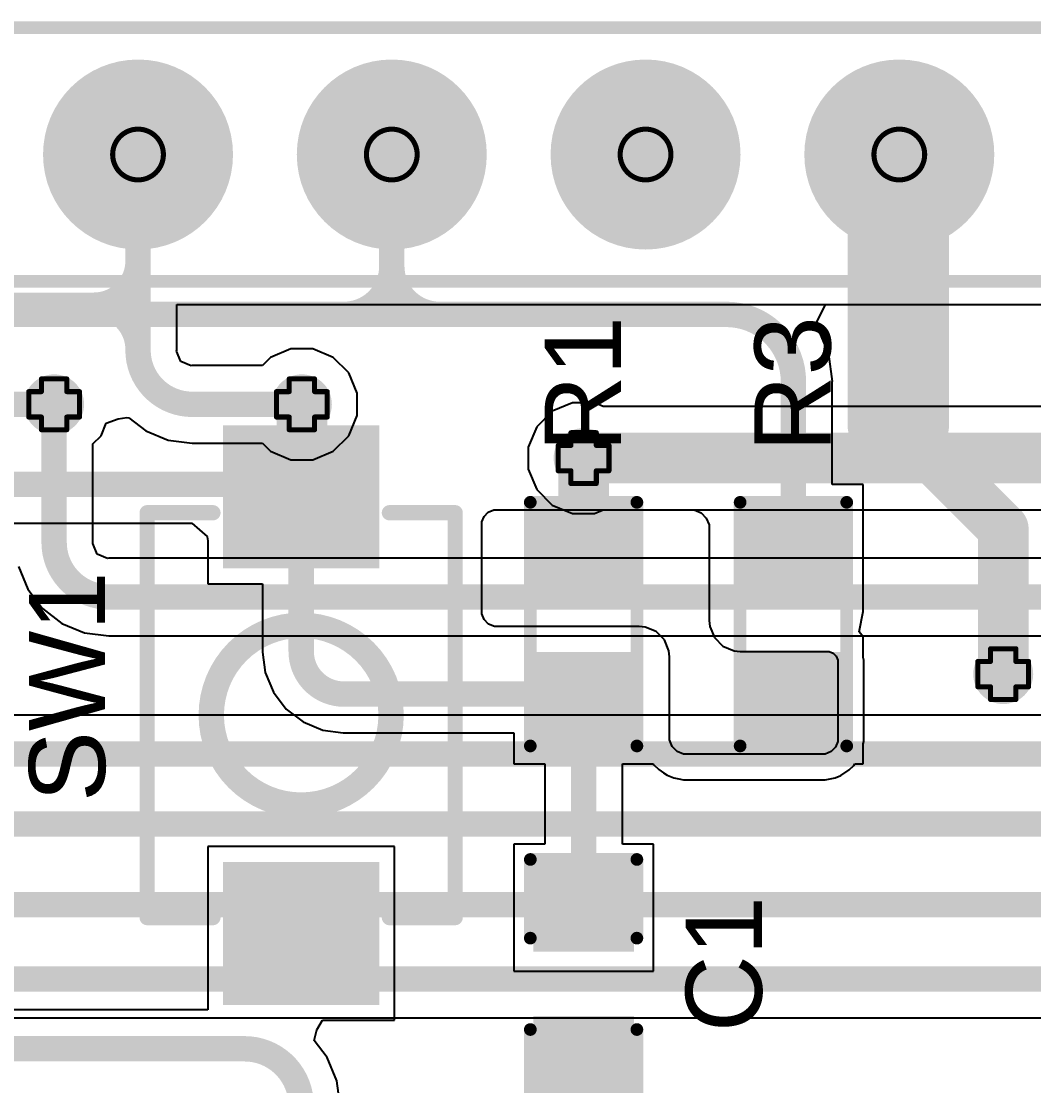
# Model space of a CAD drawing. Header units: inches. Extents: x -0.1 to 10.2, y 0 to 6.5.
# Drawn here: x 2.7075 to 3.1065, y 3.6882 to 4.1076 of the extents above; entities that cross this region are included whole.
import ezdxf

# ---------------------------------------------------------------- set-up
doc = ezdxf.new("R2010")
doc.units = ezdxf.units.IN
doc.header["$MEASUREMENT"] = 0
for name, color, linetype in [('Bottom Layer', 5, 'Continuous'), ('Bottom Solder', 6, 'Continuous'), ('Drill Drawing', 1, 'Continuous'), ('Multi-Layer', 9, 'Continuous'), ('Pad Holes', 156, 'Continuous'), ('Top Layer', 1, 'Continuous'), ('Top Overlay', 2, 'Continuous'), ('Top Paste', 8, 'Continuous'), ('Top Solder', 216, 'Continuous'), ('Via Holes', 16, 'Continuous')]:
    doc.layers.add(name, color=color, linetype=linetype)
doc.styles.add('Arial', font='', dxfattribs={"height": 0.2})
doc.styles.get('Arial').set_extended_font_data('Arial')

# ---------------------------------------------------------------- blocks, each defined once
blk = doc.blocks.new('TS_1088_AR02016_21')
at = {"layer": 'Top Layer'}
for points in [[(-0.11023, 0.02677), (-0.06181, 0.02677), (-0.06181, -0.02677), (-0.11023, -0.02677)], [(0.06181, 0.02677), (0.11023, 0.02677), (0.11023, -0.02677), (0.06181, -0.02677)]]:
    blk.add_hatch(color=1, dxfattribs=at).paths.add_polyline_path(points)
at = {"layer": 'Top Paste'}
for points in [[(-0.11023, 0.02677), (-0.06181, 0.02677), (-0.06181, -0.02677), (-0.11023, -0.02677)], [(0.06181, 0.02677), (0.11023, 0.02677), (0.11023, -0.02677), (0.06181, -0.02677)]]:
    blk.add_hatch(color=8, dxfattribs=at).paths.add_polyline_path(points)
at = {"layer": 'Top Solder'}
for points in [[(-0.11423, 0.03077), (-0.05781, 0.03077), (-0.05781, -0.03077), (-0.11423, -0.03077)], [(0.05781, 0.03077), (0.11423, 0.03077), (0.11423, -0.03077), (0.05781, -0.03077)]]:
    blk.add_hatch(color=216, dxfattribs=at).paths.add_polyline_path(points)
at = {"layer": 'Top Overlay'}
for points in [[(0.07977, 0.06068, 0.006, 0.006, 0), (-0.07977, 0.06068, 0.006, 0.006, 0)], [(-0.07977, 0.03477, 0.006, 0.006, 0), (-0.07977, 0.06068, 0.006, 0.006, 0)], [(0.07977, 0.03477, 0.006, 0.006, 0), (0.07977, 0.06068, 0.006, 0.006, 0)], [(-0.07977, -0.06068, 0.006, 0.006, 0), (-0.07977, -0.03477, 0.006, 0.006, 0)], [(0.07977, -0.06068, 0.006, 0.006, 0), (0.07977, -0.03477, 0.006, 0.006, 0)], [(0.07977, -0.06068, 0.006, 0.006, 0), (-0.07977, -0.06068, 0.006, 0.006, 0)]]:
    blk.add_lwpolyline(points, format="xyseb", dxfattribs=at)
for points in [[(-0.08127, 0.06068, 0.003, 0.003, 1), (-0.07827, 0.06068, 0.003, 0.003, 1)], [(-0.08127, 0.06068, 0.003, 0.003, 1), (-0.07827, 0.06068, 0.003, 0.003, 1)], [(0.07827, 0.06068, 0.003, 0.003, 1), (0.08127, 0.06068, 0.003, 0.003, 1)], [(0.07827, 0.06068, 0.003, 0.003, 1), (0.08127, 0.06068, 0.003, 0.003, 1)], [(-0.08127, 0.03477, 0.003, 0.003, 1), (-0.07827, 0.03477, 0.003, 0.003, 1)], [(0.03543, 0, 0.01, 0.01, 1), (-0.03543, 0, 0.01, 0.01, 1)], [(0.07827, 0.03477, 0.003, 0.003, 1), (0.08127, 0.03477, 0.003, 0.003, 1)], [(-0.03793, 0, 0.005, 0.005, 1), (-0.03293, 0, 0.005, 0.005, 1)], [(0.03293, 0, 0.005, 0.005, 1), (0.03793, 0, 0.005, 0.005, 1)], [(-0.08127, -0.03477, 0.003, 0.003, 1), (-0.07827, -0.03477, 0.003, 0.003, 1)], [(0.07827, -0.03477, 0.003, 0.003, 1), (0.08127, -0.03477, 0.003, 0.003, 1)], [(-0.08127, -0.06068, 0.003, 0.003, 1), (-0.07827, -0.06068, 0.003, 0.003, 1)], [(-0.08127, -0.06068, 0.003, 0.003, 1), (-0.07827, -0.06068, 0.003, 0.003, 1)], [(0.07827, -0.06068, 0.003, 0.003, 1), (0.08127, -0.06068, 0.003, 0.003, 1)], [(0.07827, -0.06068, 0.003, 0.003, 1), (0.08127, -0.06068, 0.003, 0.003, 1)]]:
    blk.add_lwpolyline(points, format="xyseb", close=True, dxfattribs=at)
blk = doc.blocks.new('R___0603_44')
at = {"layer": 'Top Layer'}
for points in [[(-0.015, 0.0175), (-0.015, -0.0175), (-0.045, -0.0175), (-0.045, 0.0175)], [(0.045, 0.0175), (0.045, -0.0175), (0.015, -0.0175), (0.015, 0.0175)]]:
    blk.add_hatch(color=1, dxfattribs=at).paths.add_polyline_path(points)
at = {"layer": 'Top Paste'}
for points in [[(-0.015, 0.0175), (-0.015, -0.0175), (-0.045, -0.0175), (-0.045, 0.0175)], [(0.045, 0.0175), (0.045, -0.0175), (0.015, -0.0175), (0.015, 0.0175)]]:
    blk.add_hatch(color=8, dxfattribs=at).paths.add_polyline_path(points)
at = {"layer": 'Top Solder'}
for points in [[(-0.011, 0.0215), (-0.011, -0.0215), (-0.049, -0.0215), (-0.049, 0.0215)], [(0.049, 0.0215), (0.049, -0.0215), (0.011, -0.0215), (0.011, 0.0215)]]:
    blk.add_hatch(color=216, dxfattribs=at).paths.add_polyline_path(points)
at = {"layer": 'Top Overlay'}
for points in [[(-0.048, -0.021, 0.005, 0.005, 0), (-0.048, 0.021, 0.005, 0.005, 0)], [(0.048, 0.021, 0.005, 0.005, 0), (-0.048, 0.021, 0.005, 0.005, 0)], [(0.048, -0.021, 0.005, 0.005, 0), (0.048, 0.021, 0.005, 0.005, 0)], [(0.048, -0.021, 0.005, 0.005, 0), (-0.048, -0.021, 0.005, 0.005, 0)]]:
    blk.add_lwpolyline(points, format="xyseb", dxfattribs=at)
for points in [[(-0.04925, 0.021, 0.0025, 0.0025, 1), (-0.04675, 0.021, 0.0025, 0.0025, 1)], [(-0.04925, 0.021, 0.0025, 0.0025, 1), (-0.04675, 0.021, 0.0025, 0.0025, 1)], [(0.04675, 0.021, 0.0025, 0.0025, 1), (0.04925, 0.021, 0.0025, 0.0025, 1)], [(0.04675, 0.021, 0.0025, 0.0025, 1), (0.04925, 0.021, 0.0025, 0.0025, 1)], [(-0.04925, -0.021, 0.0025, 0.0025, 1), (-0.04675, -0.021, 0.0025, 0.0025, 1)], [(-0.04925, -0.021, 0.0025, 0.0025, 1), (-0.04675, -0.021, 0.0025, 0.0025, 1)], [(0.04675, -0.021, 0.0025, 0.0025, 1), (0.04925, -0.021, 0.0025, 0.0025, 1)], [(0.04675, -0.021, 0.0025, 0.0025, 1), (0.04925, -0.021, 0.0025, 0.0025, 1)]]:
    blk.add_lwpolyline(points, format="xyseb", close=True, dxfattribs=at)
blk = doc.blocks.new('R___0603_46')
at = {"layer": 'Top Layer'}
for points in [[(-0.015, 0.0175), (-0.015, -0.0175), (-0.045, -0.0175), (-0.045, 0.0175)], [(0.045, 0.0175), (0.045, -0.0175), (0.015, -0.0175), (0.015, 0.0175)]]:
    blk.add_hatch(color=1, dxfattribs=at).paths.add_polyline_path(points)
at = {"layer": 'Top Paste'}
for points in [[(-0.015, 0.0175), (-0.015, -0.0175), (-0.045, -0.0175), (-0.045, 0.0175)], [(0.045, 0.0175), (0.045, -0.0175), (0.015, -0.0175), (0.015, 0.0175)]]:
    blk.add_hatch(color=8, dxfattribs=at).paths.add_polyline_path(points)
at = {"layer": 'Top Solder'}
for points in [[(-0.011, 0.0215), (-0.011, -0.0215), (-0.049, -0.0215), (-0.049, 0.0215)], [(0.049, 0.0215), (0.049, -0.0215), (0.011, -0.0215), (0.011, 0.0215)]]:
    blk.add_hatch(color=216, dxfattribs=at).paths.add_polyline_path(points)
at = {"layer": 'Top Overlay'}
for points in [[(-0.048, -0.021, 0.005, 0.005, 0), (-0.048, 0.021, 0.005, 0.005, 0)], [(0.048, 0.021, 0.005, 0.005, 0), (-0.048, 0.021, 0.005, 0.005, 0)], [(0.048, -0.021, 0.005, 0.005, 0), (0.048, 0.021, 0.005, 0.005, 0)], [(0.048, -0.021, 0.005, 0.005, 0), (-0.048, -0.021, 0.005, 0.005, 0)]]:
    blk.add_lwpolyline(points, format="xyseb", dxfattribs=at)
for points in [[(-0.04925, 0.021, 0.0025, 0.0025, 1), (-0.04675, 0.021, 0.0025, 0.0025, 1)], [(-0.04925, 0.021, 0.0025, 0.0025, 1), (-0.04675, 0.021, 0.0025, 0.0025, 1)], [(0.04675, 0.021, 0.0025, 0.0025, 1), (0.04925, 0.021, 0.0025, 0.0025, 1)], [(0.04675, 0.021, 0.0025, 0.0025, 1), (0.04925, 0.021, 0.0025, 0.0025, 1)], [(-0.04925, -0.021, 0.0025, 0.0025, 1), (-0.04675, -0.021, 0.0025, 0.0025, 1)], [(-0.04925, -0.021, 0.0025, 0.0025, 1), (-0.04675, -0.021, 0.0025, 0.0025, 1)], [(0.04675, -0.021, 0.0025, 0.0025, 1), (0.04925, -0.021, 0.0025, 0.0025, 1)], [(0.04675, -0.021, 0.0025, 0.0025, 1), (0.04925, -0.021, 0.0025, 0.0025, 1)]]:
    blk.add_lwpolyline(points, format="xyseb", close=True, dxfattribs=at)
blk = doc.blocks.new('HDR_1_8_TH______59')
at = {"layer": 'Bottom Layer'}
h = blk.add_hatch(color=5, dxfattribs=at)
edge = h.paths.add_edge_path()
edge.add_arc((-0.15, 0), 0.03543, 0, 360)
h = blk.add_hatch(color=5, dxfattribs=at)
edge = h.paths.add_edge_path()
edge.add_arc((-0.05, 0), 0.03543, 0, 360)
h = blk.add_hatch(color=5, dxfattribs=at)
edge = h.paths.add_edge_path()
edge.add_arc((0.05, 0), 0.03543, 0, 360)
h = blk.add_hatch(color=5, dxfattribs=at)
edge = h.paths.add_edge_path()
edge.add_arc((0.15, 0), 0.03543, 0, 360)
at = {"layer": 'Bottom Solder'}
h = blk.add_hatch(color=6, dxfattribs=at)
edge = h.paths.add_edge_path()
edge.add_arc((-0.15, 0), 0.03743, 0, 360)
h = blk.add_hatch(color=6, dxfattribs=at)
edge = h.paths.add_edge_path()
edge.add_arc((-0.05, 0), 0.03743, 0, 360)
h = blk.add_hatch(color=6, dxfattribs=at)
edge = h.paths.add_edge_path()
edge.add_arc((0.05, 0), 0.03743, 0, 360)
h = blk.add_hatch(color=6, dxfattribs=at)
edge = h.paths.add_edge_path()
edge.add_arc((0.15, 0), 0.03743, 0, 360)
at = {"layer": 'Multi-Layer'}
h = blk.add_hatch(color=9, dxfattribs=at)
edge = h.paths.add_edge_path()
edge.add_arc((-0.15, 0), 0.03543, 0, 360)
h = blk.add_hatch(color=9, dxfattribs=at)
edge = h.paths.add_edge_path()
edge.add_arc((-0.05, 0), 0.03543, 0, 360)
h = blk.add_hatch(color=9, dxfattribs=at)
edge = h.paths.add_edge_path()
edge.add_arc((0.05, 0), 0.03543, 0, 360)
h = blk.add_hatch(color=9, dxfattribs=at)
edge = h.paths.add_edge_path()
edge.add_arc((0.15, 0), 0.03543, 0, 360)
at = {"layer": 'Pad Holes'}
h = blk.add_hatch(color=7, dxfattribs=at)
edge = h.paths.add_edge_path()
edge.add_arc((-0.15, 0), 0.01969, 0, 360)
h = blk.add_hatch(color=7, dxfattribs=at)
edge = h.paths.add_edge_path()
edge.add_arc((-0.05, 0), 0.01969, 0, 360)
h = blk.add_hatch(color=7, dxfattribs=at)
edge = h.paths.add_edge_path()
edge.add_arc((0.05, 0), 0.01969, 0, 360)
h = blk.add_hatch(color=7, dxfattribs=at)
edge = h.paths.add_edge_path()
edge.add_arc((0.15, 0), 0.01969, 0, 360)
at = {"layer": 'Top Layer'}
h = blk.add_hatch(color=1, dxfattribs=at)
edge = h.paths.add_edge_path()
edge.add_arc((-0.15, 0), 0.03543, 0, 360)
h = blk.add_hatch(color=1, dxfattribs=at)
edge = h.paths.add_edge_path()
edge.add_arc((-0.05, 0), 0.03543, 0, 360)
h = blk.add_hatch(color=1, dxfattribs=at)
edge = h.paths.add_edge_path()
edge.add_arc((0.05, 0), 0.03543, 0, 360)
h = blk.add_hatch(color=1, dxfattribs=at)
edge = h.paths.add_edge_path()
edge.add_arc((0.15, 0), 0.03543, 0, 360)
at = {"layer": 'Top Solder'}
h = blk.add_hatch(color=216, dxfattribs=at)
edge = h.paths.add_edge_path()
edge.add_arc((-0.15, 0), 0.03743, 0, 360)
h = blk.add_hatch(color=216, dxfattribs=at)
edge = h.paths.add_edge_path()
edge.add_arc((-0.05, 0), 0.03743, 0, 360)
h = blk.add_hatch(color=216, dxfattribs=at)
edge = h.paths.add_edge_path()
edge.add_arc((0.05, 0), 0.03743, 0, 360)
h = blk.add_hatch(color=216, dxfattribs=at)
edge = h.paths.add_edge_path()
edge.add_arc((0.15, 0), 0.03743, 0, 360)
at = {"layer": 'Top Overlay'}
for points in [[(0.4, 0.05, 0.005, 0.005, 0), (-0.4, 0.05, 0.005, 0.005, 0)], [(0.4, -0.05, 0.005, 0.005, 0), (-0.4, -0.05, 0.005, 0.005, 0)]]:
    blk.add_lwpolyline(points, format="xyseb", dxfattribs=at)
blk = doc.blocks.new('C___0603_99')
at = {"layer": 'Top Layer'}
for points in [[(-0.015, 0.0175), (-0.015, -0.0175), (-0.045, -0.0175), (-0.045, 0.0175)], [(0.045, 0.0175), (0.045, -0.0175), (0.015, -0.0175), (0.015, 0.0175)]]:
    blk.add_hatch(color=1, dxfattribs=at).paths.add_polyline_path(points)
at = {"layer": 'Top Paste'}
for points in [[(-0.015, 0.0175), (-0.015, -0.0175), (-0.045, -0.0175), (-0.045, 0.0175)], [(0.045, 0.0175), (0.045, -0.0175), (0.015, -0.0175), (0.015, 0.0175)]]:
    blk.add_hatch(color=8, dxfattribs=at).paths.add_polyline_path(points)
at = {"layer": 'Top Solder'}
for points in [[(-0.01264, 0.01986), (-0.01264, -0.01986), (-0.04736, -0.01986), (-0.04736, 0.01986)], [(0.04736, 0.01986), (0.04736, -0.01986), (0.01264, -0.01986), (0.01264, 0.01986)]]:
    blk.add_hatch(color=216, dxfattribs=at).paths.add_polyline_path(points)
at = {"layer": 'Top Overlay'}
for points in [[(-0.049, 0.021, 0.005, 0.005, 0), (-0.049, -0.021, 0.005, 0.005, 0)], [(-0.049, 0.021, 0.005, 0.005, 0), (-0.018, 0.021, 0.005, 0.005, 0)], [(0.018, 0.021, 0.005, 0.005, 0), (0.049, 0.021, 0.005, 0.005, 0)], [(0.049, 0.021, 0.005, 0.005, 0), (0.049, -0.021, 0.005, 0.005, 0)], [(-0.049, -0.021, 0.005, 0.005, 0), (-0.018, -0.021, 0.005, 0.005, 0)], [(0.018, -0.021, 0.005, 0.005, 0), (0.049, -0.021, 0.005, 0.005, 0)]]:
    blk.add_lwpolyline(points, format="xyseb", dxfattribs=at)
for points in [[(-0.05025, 0.021, 0.0025, 0.0025, 1), (-0.04775, 0.021, 0.0025, 0.0025, 1)], [(-0.05025, 0.021, 0.0025, 0.0025, 1), (-0.04775, 0.021, 0.0025, 0.0025, 1)], [(-0.01925, 0.021, 0.0025, 0.0025, 1), (-0.01675, 0.021, 0.0025, 0.0025, 1)], [(0.01675, 0.021, 0.0025, 0.0025, 1), (0.01925, 0.021, 0.0025, 0.0025, 1)], [(0.04775, 0.021, 0.0025, 0.0025, 1), (0.05025, 0.021, 0.0025, 0.0025, 1)], [(0.04775, 0.021, 0.0025, 0.0025, 1), (0.05025, 0.021, 0.0025, 0.0025, 1)], [(-0.05025, -0.021, 0.0025, 0.0025, 1), (-0.04775, -0.021, 0.0025, 0.0025, 1)], [(-0.05025, -0.021, 0.0025, 0.0025, 1), (-0.04775, -0.021, 0.0025, 0.0025, 1)], [(-0.01925, -0.021, 0.0025, 0.0025, 1), (-0.01675, -0.021, 0.0025, 0.0025, 1)], [(0.01675, -0.021, 0.0025, 0.0025, 1), (0.01925, -0.021, 0.0025, 0.0025, 1)], [(0.04775, -0.021, 0.0025, 0.0025, 1), (0.05025, -0.021, 0.0025, 0.0025, 1)], [(0.04775, -0.021, 0.0025, 0.0025, 1), (0.05025, -0.021, 0.0025, 0.0025, 1)]]:
    blk.add_lwpolyline(points, format="xyseb", close=True, dxfattribs=at)

msp = doc.modelspace()

# ---------------------------------------------------------------- hatches: boundary and pattern name
at = {"layer": 'Bottom Layer'}
h = msp.add_hatch(color=5, dxfattribs=at)
edge = h.paths.add_edge_path()
edge.add_arc((2.72047, 3.95669), 0.01181, 0, 360)
h = msp.add_hatch(color=5, dxfattribs=at)
edge = h.paths.add_edge_path()
edge.add_arc((2.81811, 3.95669), 0.01181, 0, 360)
h = msp.add_hatch(color=5, dxfattribs=at)
edge = h.paths.add_edge_path()
edge.add_arc((2.92913, 3.93551), 0.01181, 0, 360)
h = msp.add_hatch(color=5, dxfattribs=at)
edge = h.paths.add_edge_path()
edge.add_arc((3.09449, 3.85039), 0.01181, 0, 360)
at = {"layer": 'Top Layer'}
h = msp.add_hatch(color=1, dxfattribs=at)
edge = h.paths.add_edge_path()
edge.add_arc((2.72047, 3.95669), 0.01181, 0, 360)
h = msp.add_hatch(color=1, dxfattribs=at)
edge = h.paths.add_edge_path()
edge.add_arc((2.81811, 3.95669), 0.01181, 0, 360)
h = msp.add_hatch(color=1, dxfattribs=at)
edge = h.paths.add_edge_path()
edge.add_arc((2.92913, 3.93551), 0.01181, 0, 360)
h = msp.add_hatch(color=1, dxfattribs=at)
edge = h.paths.add_edge_path()
edge.add_arc((3.09449, 3.85039), 0.01181, 0, 360)
at = {"layer": 'Via Holes'}
h = msp.add_hatch(color=7, dxfattribs=at)
edge = h.paths.add_edge_path()
edge.add_arc((2.72047, 3.95669), 0.00591, 0, 360)
h = msp.add_hatch(color=7, dxfattribs=at)
edge = h.paths.add_edge_path()
edge.add_arc((2.81811, 3.95669), 0.00591, 0, 360)
h = msp.add_hatch(color=7, dxfattribs=at)
edge = h.paths.add_edge_path()
edge.add_arc((2.92913, 3.93551), 0.00591, 0, 360)
h = msp.add_hatch(color=7, dxfattribs=at)
edge = h.paths.add_edge_path()
edge.add_arc((3.09449, 3.85039), 0.00591, 0, 360)

# ---------------------------------------------------------------- linework, layer by layer
at = {"layer": 'Bottom Layer'}
for p, q in [((2.76884, 3.97803), (2.76884, 3.99606)), ((2.76884, 3.99606), (3.13315, 3.99606)), ((2.76875, 3.97758), (2.76884, 3.97803)), ((2.77041, 3.97356), (2.76875, 3.97758)), ((2.81377, 3.9785), (2.80575, 3.97518)), ((2.82245, 3.9785), (2.81377, 3.9785)), ((2.83046, 3.97518), (2.82245, 3.9785)), ((2.77443, 3.9719), (2.77041, 3.97356)), ((2.77488, 3.97199), (2.77443, 3.9719)), ((2.80256, 3.97199), (2.77488, 3.97199)), ((2.80575, 3.97518), (2.80256, 3.97199)), ((2.8366, 3.96905), (2.83046, 3.97518)), ((2.83992, 3.96103), (2.8366, 3.96905)), ((2.83992, 3.95235), (2.83992, 3.96103)), ((2.9248, 3.95732), (2.91678, 3.954)), ((2.93347, 3.95732), (2.9248, 3.95732)), ((2.9369, 3.9559), (2.93347, 3.95732)), ((3.11671, 3.9559), (2.9369, 3.9559)), ((2.74103, 3.94932), (2.74576, 3.95099)), ((2.74576, 3.95099), (2.74917, 3.95149)), ((2.74917, 3.95149), (2.74989, 3.9514)), ((2.74989, 3.9514), (2.75655, 3.94629)), ((2.8366, 3.94434), (2.83992, 3.95235)), ((2.91678, 3.954), (2.91064, 3.94787)), ((2.73896, 3.94434), (2.74103, 3.94932)), ((2.91064, 3.94787), (2.90732, 3.93985)), ((2.73577, 3.94114), (2.73896, 3.94434)), ((2.75655, 3.94629), (2.76539, 3.94263)), ((2.76539, 3.94263), (2.77488, 3.94138)), ((2.83046, 3.9382), (2.8366, 3.94434)), ((2.73577, 3.90229), (2.73577, 3.94114)), ((2.77488, 3.94138), (2.77488, 3.9414)), ((2.77488, 3.9414), (2.80256, 3.9414)), ((2.80256, 3.9414), (2.80575, 3.9382)), ((2.90732, 3.93985), (2.90732, 3.93117)), ((2.80575, 3.9382), (2.81377, 3.93488)), ((2.81377, 3.93488), (2.82245, 3.93488)), ((2.82245, 3.93488), (2.83046, 3.9382)), ((2.90732, 3.93117), (2.91064, 3.92316)), ((2.91064, 3.92316), (2.91678, 3.91702)), ((2.91678, 3.91702), (2.9248, 3.9137)), ((2.9248, 3.9137), (2.93347, 3.9137)), ((2.93347, 3.9137), (2.9369, 3.91512)), ((2.9369, 3.91512), (3.11671, 3.91512)), ((2.73567, 3.90182), (2.73577, 3.90229)), ((2.73738, 3.89769), (2.73567, 3.90182)), ((2.74151, 3.89597), (2.73738, 3.89769)), ((2.70641, 3.89276), (2.71009, 3.88387)), ((2.74198, 3.89607), (2.74151, 3.89597)), ((3.14193, 3.89607), (2.74198, 3.89607)), ((2.71009, 3.88387), (2.71594, 3.87625)), ((2.71594, 3.87625), (2.72357, 3.87039)), ((2.72357, 3.87039), (2.73245, 3.86671)), ((2.73245, 3.86671), (2.74198, 3.86546)), ((2.74198, 3.86546), (2.74198, 3.86548)), ((2.74198, 3.86548), (3.14193, 3.86548)), ((4.03458, 3.83419), (2.59922, 3.83419)), ((2.69272, 3.71499), (3.28613, 3.71499))]:
    msp.add_line(p, q, dxfattribs=at)
for points in [[(2.75354, 4.01313, 0.01, 0.01, 0), (2.75354, 4.05512, 0.01, 0.01, 0)], [(2.75354, 4.01313, 0.01, 0.01, -0.414214), (2.73616, 3.99575, 0.01, 0.01, 0)], [(2.75354, 3.97803, 0.01, 0.01, 0), (2.75354, 4.01313, 0.01, 0.01, 0)], [(1.43701, 3.99575, 0.01, 0.01, 0), (2.73616, 3.99575, 0.01, 0.01, 0)], [(2.72761, 3.99558, 0.01, 0.01, 0), (2.75354, 3.99558, 0.01, 0.01, 0)], [(2.73616, 3.99575, 0.01, 0.01, -0.414214), (2.75354, 3.97837, 0.01, 0.01, 0)], [(2.77488, 3.95669, 0.01, 0.01, -0.414214), (2.75354, 3.97803, 0.01, 0.01, 0)], [(2.72047, 3.90229, 0.01, 0.01, 0), (2.72047, 3.95669, 0.01, 0.01, 0)], [(2.77488, 3.95669, 0.01, 0.01, 0), (2.81811, 3.95669, 0.01, 0.01, 0)], [(2.92913, 3.93551, 0.02, 0.02, 0), (3.11671, 3.93551, 0.02, 0.02, 0)], [(2.74198, 3.88077, 0.01, 0.01, -0.414214), (2.72047, 3.90229, 0.01, 0.01, 0)], [(2.74198, 3.88077, 0.01, 0.01, 0), (3.15748, 3.88077, 0.01, 0.01, 0)], [(2.59922, 3.8189, 0.01, 0.01, 0), (4.03458, 3.8189, 0.01, 0.01, 0)], [(2.58641, 3.79134, 0.01, 0.01, 0), (3.78862, 3.79134, 0.01, 0.01, 0)], [(2.17911, 3.75953, 0.01, 0.01, 0), (3.32327, 3.75953, 0.01, 0.01, 0)], [(2.67717, 3.73028, 0.01, 0.01, 0), (3.28674, 3.73028, 0.01, 0.01, 0)]]:
    msp.add_lwpolyline(points, format="xyseb", dxfattribs=at)
for points in [[(2.75104, 4.05512, 0.005, 0.005, 1), (2.75604, 4.05512, 0.005, 0.005, 1)], [(2.75104, 4.01313, 0.005, 0.005, 1), (2.75604, 4.01313, 0.005, 0.005, 1)], [(2.75104, 4.01313, 0.005, 0.005, 1), (2.75604, 4.01313, 0.005, 0.005, 1)], [(2.75104, 4.01313, 0.005, 0.005, 1), (2.75604, 4.01313, 0.005, 0.005, 1)], [(2.72511, 3.99558, 0.005, 0.005, 1), (2.73011, 3.99558, 0.005, 0.005, 1)], [(2.73366, 3.99575, 0.005, 0.005, 1), (2.73866, 3.99575, 0.005, 0.005, 1)], [(2.73366, 3.99575, 0.005, 0.005, 1), (2.73866, 3.99575, 0.005, 0.005, 1)], [(2.73366, 3.99575, 0.005, 0.005, 1), (2.73866, 3.99575, 0.005, 0.005, 1)], [(2.75104, 3.99558, 0.005, 0.005, 1), (2.75604, 3.99558, 0.005, 0.005, 1)], [(2.75104, 3.97837, 0.005, 0.005, 1), (2.75604, 3.97837, 0.005, 0.005, 1)], [(2.75104, 3.97803, 0.005, 0.005, 1), (2.75604, 3.97803, 0.005, 0.005, 1)], [(2.75104, 3.97803, 0.005, 0.005, 1), (2.75604, 3.97803, 0.005, 0.005, 1)], [(2.71797, 3.95669, 0.005, 0.005, 1), (2.72297, 3.95669, 0.005, 0.005, 1)], [(2.77238, 3.95669, 0.005, 0.005, 1), (2.77738, 3.95669, 0.005, 0.005, 1)], [(2.77238, 3.95669, 0.005, 0.005, 1), (2.77738, 3.95669, 0.005, 0.005, 1)], [(2.81561, 3.95669, 0.005, 0.005, 1), (2.82061, 3.95669, 0.005, 0.005, 1)], [(2.92413, 3.93551, 0.01, 0.01, 1), (2.93413, 3.93551, 0.01, 0.01, 1)], [(2.71797, 3.90229, 0.005, 0.005, 1), (2.72297, 3.90229, 0.005, 0.005, 1)], [(2.71797, 3.90229, 0.005, 0.005, 1), (2.72297, 3.90229, 0.005, 0.005, 1)], [(2.73948, 3.88077, 0.005, 0.005, 1), (2.74448, 3.88077, 0.005, 0.005, 1)], [(2.73948, 3.88077, 0.005, 0.005, 1), (2.74448, 3.88077, 0.005, 0.005, 1)]]:
    msp.add_lwpolyline(points, format="xyseb", close=True, dxfattribs=at)
at = {"layer": 'Drill Drawing'}
for points in [[(2.76354, 4.05512, 0.002, 0.002, 1), (2.74354, 4.05512, 0.002, 0.002, 1)], [(2.86354, 4.05512, 0.002, 0.002, 1), (2.84354, 4.05512, 0.002, 0.002, 1)], [(2.96354, 4.05512, 0.002, 0.002, 1), (2.94354, 4.05512, 0.002, 0.002, 1)], [(3.06354, 4.05512, 0.002, 0.002, 1), (3.04354, 4.05512, 0.002, 0.002, 1)], [(2.74304, 4.05512, 0.001, 0.001, 1), (2.74404, 4.05512, 0.001, 0.001, 1)], [(2.76304, 4.05512, 0.001, 0.001, 1), (2.76404, 4.05512, 0.001, 0.001, 1)], [(2.84304, 4.05512, 0.001, 0.001, 1), (2.84404, 4.05512, 0.001, 0.001, 1)], [(2.86304, 4.05512, 0.001, 0.001, 1), (2.86404, 4.05512, 0.001, 0.001, 1)], [(2.94304, 4.05512, 0.001, 0.001, 1), (2.94404, 4.05512, 0.001, 0.001, 1)], [(2.96304, 4.05512, 0.001, 0.001, 1), (2.96404, 4.05512, 0.001, 0.001, 1)], [(3.04304, 4.05512, 0.001, 0.001, 1), (3.04404, 4.05512, 0.001, 0.001, 1)], [(3.06304, 4.05512, 0.001, 0.001, 1), (3.06404, 4.05512, 0.001, 0.001, 1)], [(2.71497, 3.96669, 0.001, 0.001, 1), (2.71597, 3.96669, 0.001, 0.001, 1)], [(2.71497, 3.96669, 0.001, 0.001, 1), (2.71597, 3.96669, 0.001, 0.001, 1)], [(2.72497, 3.96669, 0.001, 0.001, 1), (2.72597, 3.96669, 0.001, 0.001, 1)], [(2.72497, 3.96669, 0.001, 0.001, 1), (2.72597, 3.96669, 0.001, 0.001, 1)], [(2.81261, 3.96669, 0.001, 0.001, 1), (2.81361, 3.96669, 0.001, 0.001, 1)], [(2.81261, 3.96669, 0.001, 0.001, 1), (2.81361, 3.96669, 0.001, 0.001, 1)], [(2.82261, 3.96669, 0.001, 0.001, 1), (2.82361, 3.96669, 0.001, 0.001, 1)], [(2.82261, 3.96669, 0.001, 0.001, 1), (2.82361, 3.96669, 0.001, 0.001, 1)], [(2.70997, 3.96169, 0.001, 0.001, 1), (2.71097, 3.96169, 0.001, 0.001, 1)], [(2.70997, 3.96169, 0.001, 0.001, 1), (2.71097, 3.96169, 0.001, 0.001, 1)], [(2.71497, 3.96169, 0.001, 0.001, 1), (2.71597, 3.96169, 0.001, 0.001, 1)], [(2.71497, 3.96169, 0.001, 0.001, 1), (2.71597, 3.96169, 0.001, 0.001, 1)], [(2.72497, 3.96169, 0.001, 0.001, 1), (2.72597, 3.96169, 0.001, 0.001, 1)], [(2.72497, 3.96169, 0.001, 0.001, 1), (2.72597, 3.96169, 0.001, 0.001, 1)], [(2.72997, 3.96169, 0.001, 0.001, 1), (2.73097, 3.96169, 0.001, 0.001, 1)], [(2.72997, 3.96169, 0.001, 0.001, 1), (2.73097, 3.96169, 0.001, 0.001, 1)], [(2.80761, 3.96169, 0.001, 0.001, 1), (2.80861, 3.96169, 0.001, 0.001, 1)], [(2.80761, 3.96169, 0.001, 0.001, 1), (2.80861, 3.96169, 0.001, 0.001, 1)], [(2.81261, 3.96169, 0.001, 0.001, 1), (2.81361, 3.96169, 0.001, 0.001, 1)], [(2.81261, 3.96169, 0.001, 0.001, 1), (2.81361, 3.96169, 0.001, 0.001, 1)], [(2.82261, 3.96169, 0.001, 0.001, 1), (2.82361, 3.96169, 0.001, 0.001, 1)], [(2.82261, 3.96169, 0.001, 0.001, 1), (2.82361, 3.96169, 0.001, 0.001, 1)], [(2.82761, 3.96169, 0.001, 0.001, 1), (2.82861, 3.96169, 0.001, 0.001, 1)], [(2.82761, 3.96169, 0.001, 0.001, 1), (2.82861, 3.96169, 0.001, 0.001, 1)], [(2.70997, 3.95169, 0.001, 0.001, 1), (2.71097, 3.95169, 0.001, 0.001, 1)], [(2.70997, 3.95169, 0.001, 0.001, 1), (2.71097, 3.95169, 0.001, 0.001, 1)], [(2.71497, 3.95169, 0.001, 0.001, 1), (2.71597, 3.95169, 0.001, 0.001, 1)], [(2.71497, 3.95169, 0.001, 0.001, 1), (2.71597, 3.95169, 0.001, 0.001, 1)], [(2.72497, 3.95169, 0.001, 0.001, 1), (2.72597, 3.95169, 0.001, 0.001, 1)], [(2.72497, 3.95169, 0.001, 0.001, 1), (2.72597, 3.95169, 0.001, 0.001, 1)], [(2.72997, 3.95169, 0.001, 0.001, 1), (2.73097, 3.95169, 0.001, 0.001, 1)], [(2.72997, 3.95169, 0.001, 0.001, 1), (2.73097, 3.95169, 0.001, 0.001, 1)], [(2.80761, 3.95169, 0.001, 0.001, 1), (2.80861, 3.95169, 0.001, 0.001, 1)], [(2.80761, 3.95169, 0.001, 0.001, 1), (2.80861, 3.95169, 0.001, 0.001, 1)], [(2.81261, 3.95169, 0.001, 0.001, 1), (2.81361, 3.95169, 0.001, 0.001, 1)], [(2.81261, 3.95169, 0.001, 0.001, 1), (2.81361, 3.95169, 0.001, 0.001, 1)], [(2.82261, 3.95169, 0.001, 0.001, 1), (2.82361, 3.95169, 0.001, 0.001, 1)], [(2.82261, 3.95169, 0.001, 0.001, 1), (2.82361, 3.95169, 0.001, 0.001, 1)], [(2.82761, 3.95169, 0.001, 0.001, 1), (2.82861, 3.95169, 0.001, 0.001, 1)], [(2.82761, 3.95169, 0.001, 0.001, 1), (2.82861, 3.95169, 0.001, 0.001, 1)], [(2.71497, 3.94669, 0.001, 0.001, 1), (2.71597, 3.94669, 0.001, 0.001, 1)], [(2.71497, 3.94669, 0.001, 0.001, 1), (2.71597, 3.94669, 0.001, 0.001, 1)], [(2.72497, 3.94669, 0.001, 0.001, 1), (2.72597, 3.94669, 0.001, 0.001, 1)], [(2.72497, 3.94669, 0.001, 0.001, 1), (2.72597, 3.94669, 0.001, 0.001, 1)], [(2.81261, 3.94669, 0.001, 0.001, 1), (2.81361, 3.94669, 0.001, 0.001, 1)], [(2.81261, 3.94669, 0.001, 0.001, 1), (2.81361, 3.94669, 0.001, 0.001, 1)], [(2.82261, 3.94669, 0.001, 0.001, 1), (2.82361, 3.94669, 0.001, 0.001, 1)], [(2.82261, 3.94669, 0.001, 0.001, 1), (2.82361, 3.94669, 0.001, 0.001, 1)], [(2.92363, 3.94551, 0.001, 0.001, 1), (2.92463, 3.94551, 0.001, 0.001, 1)], [(2.92363, 3.94551, 0.001, 0.001, 1), (2.92463, 3.94551, 0.001, 0.001, 1)], [(2.93363, 3.94551, 0.001, 0.001, 1), (2.93463, 3.94551, 0.001, 0.001, 1)], [(2.93363, 3.94551, 0.001, 0.001, 1), (2.93463, 3.94551, 0.001, 0.001, 1)], [(2.91863, 3.94051, 0.001, 0.001, 1), (2.91963, 3.94051, 0.001, 0.001, 1)], [(2.91863, 3.94051, 0.001, 0.001, 1), (2.91963, 3.94051, 0.001, 0.001, 1)], [(2.92363, 3.94051, 0.001, 0.001, 1), (2.92463, 3.94051, 0.001, 0.001, 1)], [(2.92363, 3.94051, 0.001, 0.001, 1), (2.92463, 3.94051, 0.001, 0.001, 1)], [(2.93363, 3.94051, 0.001, 0.001, 1), (2.93463, 3.94051, 0.001, 0.001, 1)], [(2.93363, 3.94051, 0.001, 0.001, 1), (2.93463, 3.94051, 0.001, 0.001, 1)], [(2.93863, 3.94051, 0.001, 0.001, 1), (2.93963, 3.94051, 0.001, 0.001, 1)], [(2.93863, 3.94051, 0.001, 0.001, 1), (2.93963, 3.94051, 0.001, 0.001, 1)], [(2.91863, 3.93051, 0.001, 0.001, 1), (2.91963, 3.93051, 0.001, 0.001, 1)], [(2.91863, 3.93051, 0.001, 0.001, 1), (2.91963, 3.93051, 0.001, 0.001, 1)], [(2.92363, 3.93051, 0.001, 0.001, 1), (2.92463, 3.93051, 0.001, 0.001, 1)], [(2.92363, 3.93051, 0.001, 0.001, 1), (2.92463, 3.93051, 0.001, 0.001, 1)], [(2.93363, 3.93051, 0.001, 0.001, 1), (2.93463, 3.93051, 0.001, 0.001, 1)], [(2.93363, 3.93051, 0.001, 0.001, 1), (2.93463, 3.93051, 0.001, 0.001, 1)], [(2.93863, 3.93051, 0.001, 0.001, 1), (2.93963, 3.93051, 0.001, 0.001, 1)], [(2.93863, 3.93051, 0.001, 0.001, 1), (2.93963, 3.93051, 0.001, 0.001, 1)], [(2.92363, 3.92551, 0.001, 0.001, 1), (2.92463, 3.92551, 0.001, 0.001, 1)], [(2.92363, 3.92551, 0.001, 0.001, 1), (2.92463, 3.92551, 0.001, 0.001, 1)], [(2.93363, 3.92551, 0.001, 0.001, 1), (2.93463, 3.92551, 0.001, 0.001, 1)], [(2.93363, 3.92551, 0.001, 0.001, 1), (2.93463, 3.92551, 0.001, 0.001, 1)], [(3.08899, 3.86039, 0.001, 0.001, 1), (3.08999, 3.86039, 0.001, 0.001, 1)], [(3.08899, 3.86039, 0.001, 0.001, 1), (3.08999, 3.86039, 0.001, 0.001, 1)], [(3.09899, 3.86039, 0.001, 0.001, 1), (3.09999, 3.86039, 0.001, 0.001, 1)], [(3.09899, 3.86039, 0.001, 0.001, 1), (3.09999, 3.86039, 0.001, 0.001, 1)], [(3.08399, 3.85539, 0.001, 0.001, 1), (3.08499, 3.85539, 0.001, 0.001, 1)], [(3.08399, 3.85539, 0.001, 0.001, 1), (3.08499, 3.85539, 0.001, 0.001, 1)], [(3.08899, 3.85539, 0.001, 0.001, 1), (3.08999, 3.85539, 0.001, 0.001, 1)], [(3.08899, 3.85539, 0.001, 0.001, 1), (3.08999, 3.85539, 0.001, 0.001, 1)], [(3.09899, 3.85539, 0.001, 0.001, 1), (3.09999, 3.85539, 0.001, 0.001, 1)], [(3.09899, 3.85539, 0.001, 0.001, 1), (3.09999, 3.85539, 0.001, 0.001, 1)], [(3.10399, 3.85539, 0.001, 0.001, 1), (3.10499, 3.85539, 0.001, 0.001, 1)], [(3.10399, 3.85539, 0.001, 0.001, 1), (3.10499, 3.85539, 0.001, 0.001, 1)], [(3.08399, 3.84539, 0.001, 0.001, 1), (3.08499, 3.84539, 0.001, 0.001, 1)], [(3.08399, 3.84539, 0.001, 0.001, 1), (3.08499, 3.84539, 0.001, 0.001, 1)], [(3.08899, 3.84539, 0.001, 0.001, 1), (3.08999, 3.84539, 0.001, 0.001, 1)], [(3.08899, 3.84539, 0.001, 0.001, 1), (3.08999, 3.84539, 0.001, 0.001, 1)], [(3.09899, 3.84539, 0.001, 0.001, 1), (3.09999, 3.84539, 0.001, 0.001, 1)], [(3.09899, 3.84539, 0.001, 0.001, 1), (3.09999, 3.84539, 0.001, 0.001, 1)], [(3.10399, 3.84539, 0.001, 0.001, 1), (3.10499, 3.84539, 0.001, 0.001, 1)], [(3.10399, 3.84539, 0.001, 0.001, 1), (3.10499, 3.84539, 0.001, 0.001, 1)], [(3.08899, 3.84039, 0.001, 0.001, 1), (3.08999, 3.84039, 0.001, 0.001, 1)], [(3.08899, 3.84039, 0.001, 0.001, 1), (3.08999, 3.84039, 0.001, 0.001, 1)], [(3.09899, 3.84039, 0.001, 0.001, 1), (3.09999, 3.84039, 0.001, 0.001, 1)], [(3.09899, 3.84039, 0.001, 0.001, 1), (3.09999, 3.84039, 0.001, 0.001, 1)]]:
    msp.add_lwpolyline(points, format="xyseb", close=True, dxfattribs=at)
for points in [[(2.71547, 3.96169, 0.002, 0.002, 0), (2.71547, 3.96669, 0.002, 0.002, 0)], [(2.71547, 3.96669, 0.002, 0.002, 0), (2.72547, 3.96669, 0.002, 0.002, 0)], [(2.72547, 3.96169, 0.002, 0.002, 0), (2.72547, 3.96669, 0.002, 0.002, 0)], [(2.81311, 3.96169, 0.002, 0.002, 0), (2.81311, 3.96669, 0.002, 0.002, 0)], [(2.81311, 3.96669, 0.002, 0.002, 0), (2.82311, 3.96669, 0.002, 0.002, 0)], [(2.82311, 3.96169, 0.002, 0.002, 0), (2.82311, 3.96669, 0.002, 0.002, 0)], [(2.71047, 3.95169, 0.002, 0.002, 0), (2.71047, 3.96169, 0.002, 0.002, 0)], [(2.71047, 3.96169, 0.002, 0.002, 0), (2.71547, 3.96169, 0.002, 0.002, 0)], [(2.72547, 3.96169, 0.002, 0.002, 0), (2.73047, 3.96169, 0.002, 0.002, 0)], [(2.73047, 3.95169, 0.002, 0.002, 0), (2.73047, 3.96169, 0.002, 0.002, 0)], [(2.80811, 3.95169, 0.002, 0.002, 0), (2.80811, 3.96169, 0.002, 0.002, 0)], [(2.80811, 3.96169, 0.002, 0.002, 0), (2.81311, 3.96169, 0.002, 0.002, 0)], [(2.82311, 3.96169, 0.002, 0.002, 0), (2.82811, 3.96169, 0.002, 0.002, 0)], [(2.82811, 3.95169, 0.002, 0.002, 0), (2.82811, 3.96169, 0.002, 0.002, 0)], [(2.71047, 3.95169, 0.002, 0.002, 0), (2.71547, 3.95169, 0.002, 0.002, 0)], [(2.71547, 3.94669, 0.002, 0.002, 0), (2.71547, 3.95169, 0.002, 0.002, 0)], [(2.72547, 3.95169, 0.002, 0.002, 0), (2.73047, 3.95169, 0.002, 0.002, 0)], [(2.72547, 3.94669, 0.002, 0.002, 0), (2.72547, 3.95169, 0.002, 0.002, 0)], [(2.80811, 3.95169, 0.002, 0.002, 0), (2.81311, 3.95169, 0.002, 0.002, 0)], [(2.81311, 3.94669, 0.002, 0.002, 0), (2.81311, 3.95169, 0.002, 0.002, 0)], [(2.82311, 3.95169, 0.002, 0.002, 0), (2.82811, 3.95169, 0.002, 0.002, 0)], [(2.82311, 3.94669, 0.002, 0.002, 0), (2.82311, 3.95169, 0.002, 0.002, 0)], [(2.71547, 3.94669, 0.002, 0.002, 0), (2.72547, 3.94669, 0.002, 0.002, 0)], [(2.81311, 3.94669, 0.002, 0.002, 0), (2.82311, 3.94669, 0.002, 0.002, 0)], [(2.92413, 3.94051, 0.002, 0.002, 0), (2.92413, 3.94551, 0.002, 0.002, 0)], [(2.92413, 3.94551, 0.002, 0.002, 0), (2.93413, 3.94551, 0.002, 0.002, 0)], [(2.93413, 3.94051, 0.002, 0.002, 0), (2.93413, 3.94551, 0.002, 0.002, 0)], [(2.91913, 3.93051, 0.002, 0.002, 0), (2.91913, 3.94051, 0.002, 0.002, 0)], [(2.91913, 3.94051, 0.002, 0.002, 0), (2.92413, 3.94051, 0.002, 0.002, 0)], [(2.93413, 3.94051, 0.002, 0.002, 0), (2.93913, 3.94051, 0.002, 0.002, 0)], [(2.93913, 3.93051, 0.002, 0.002, 0), (2.93913, 3.94051, 0.002, 0.002, 0)], [(2.91913, 3.93051, 0.002, 0.002, 0), (2.92413, 3.93051, 0.002, 0.002, 0)], [(2.92413, 3.92551, 0.002, 0.002, 0), (2.92413, 3.93051, 0.002, 0.002, 0)], [(2.93413, 3.93051, 0.002, 0.002, 0), (2.93913, 3.93051, 0.002, 0.002, 0)], [(2.93413, 3.92551, 0.002, 0.002, 0), (2.93413, 3.93051, 0.002, 0.002, 0)], [(2.92413, 3.92551, 0.002, 0.002, 0), (2.93413, 3.92551, 0.002, 0.002, 0)], [(3.08949, 3.85539, 0.002, 0.002, 0), (3.08949, 3.86039, 0.002, 0.002, 0)], [(3.08949, 3.86039, 0.002, 0.002, 0), (3.09949, 3.86039, 0.002, 0.002, 0)], [(3.09949, 3.85539, 0.002, 0.002, 0), (3.09949, 3.86039, 0.002, 0.002, 0)], [(3.08449, 3.84539, 0.002, 0.002, 0), (3.08449, 3.85539, 0.002, 0.002, 0)], [(3.08449, 3.85539, 0.002, 0.002, 0), (3.08949, 3.85539, 0.002, 0.002, 0)], [(3.09949, 3.85539, 0.002, 0.002, 0), (3.10449, 3.85539, 0.002, 0.002, 0)], [(3.10449, 3.84539, 0.002, 0.002, 0), (3.10449, 3.85539, 0.002, 0.002, 0)], [(3.08449, 3.84539, 0.002, 0.002, 0), (3.08949, 3.84539, 0.002, 0.002, 0)], [(3.08949, 3.84039, 0.002, 0.002, 0), (3.08949, 3.84539, 0.002, 0.002, 0)], [(3.09949, 3.84539, 0.002, 0.002, 0), (3.10449, 3.84539, 0.002, 0.002, 0)], [(3.09949, 3.84039, 0.002, 0.002, 0), (3.09949, 3.84539, 0.002, 0.002, 0)], [(3.08949, 3.84039, 0.002, 0.002, 0), (3.09949, 3.84039, 0.002, 0.002, 0)]]:
    msp.add_lwpolyline(points, format="xyseb", dxfattribs=at)
at = {"layer": 'Top Layer'}
for p, q in [((3.02045, 3.98806), (3.02439, 3.99606)), ((3.02439, 3.99606), (3.13315, 3.99606)), ((3.02157, 3.9866), (3.02045, 3.98806)), ((3.02574, 3.97652), (3.02157, 3.9866)), ((3.02717, 3.96571), (3.02574, 3.97652)), ((3.0271, 3.92508), (3.0271, 3.96571)), ((3.0271, 3.96571), (3.02717, 3.96571)), ((3.03931, 3.92508), (3.0271, 3.92508)), ((3.03931, 3.87508), (3.03931, 3.92508)), ((2.88988, 3.91251), (2.89154, 3.91418)), ((2.89154, 3.91418), (2.89371, 3.91508)), ((2.89371, 3.91508), (2.94064, 3.91508)), ((2.94064, 3.91508), (2.97122, 3.91508)), ((2.97122, 3.91508), (2.97122, 3.91508)), ((2.97122, 3.91508), (2.97269, 3.91508)), ((2.97269, 3.91508), (2.9754, 3.91395)), ((2.9754, 3.91395), (2.97748, 3.91188)), ((2.53691, 3.9099), (2.77469, 3.9099)), ((2.77469, 3.9099), (2.78077, 3.90466)), ((2.88898, 3.91034), (2.88988, 3.91251)), ((2.88898, 3.90916), (2.88898, 3.91034)), ((2.88898, 3.87541), (2.88898, 3.90916)), ((2.97748, 3.91188), (2.9786, 3.90916)), ((2.9786, 3.90916), (2.9786, 3.9077)), ((2.9786, 3.9077), (2.9786, 3.87154)), ((2.78077, 3.90466), (2.78077, 3.90445)), ((2.78077, 3.90445), (2.78106, 3.90297)), ((2.78106, 3.90297), (2.78106, 3.88602)), ((2.78106, 3.88602), (2.80254, 3.88602)), ((2.80254, 3.88602), (2.80254, 3.85933)), ((2.88898, 3.87417), (2.88898, 3.87541)), ((2.88993, 3.87187), (2.88898, 3.87417)), ((2.89169, 3.87011), (2.88993, 3.87187)), ((2.9786, 3.87154), (2.9786, 3.87154)), ((2.9786, 3.87154), (2.97883, 3.86916)), ((3.03778, 3.86708), (3.03931, 3.87508)), ((3.03931, 3.87508), (3.03931, 3.87508)), ((2.89398, 3.86916), (2.89169, 3.87011)), ((2.89523, 3.86916), (2.89398, 3.86916)), ((2.95105, 3.86916), (2.89523, 3.86916)), ((2.89523, 3.86916), (2.89523, 3.86916)), ((2.95338, 3.86893), (2.95105, 3.86916)), ((2.95769, 3.86715), (2.95338, 3.86893)), ((2.96099, 3.86385), (2.95769, 3.86715)), ((2.97883, 3.86916), (2.98066, 3.86476)), ((3.03931, 3.86508), (3.03778, 3.86708)), ((2.96277, 3.85954), (2.96099, 3.86385)), ((2.98066, 3.86476), (2.98403, 3.86139)), ((3.03931, 3.85691), (3.03931, 3.86508)), ((3.03931, 3.86508), (3.03931, 3.86508)), ((2.80254, 3.85933), (2.80254, 3.85933)), ((2.80254, 3.85933), (2.80254, 3.85933)), ((2.80254, 3.85933), (2.8026, 3.85905)), ((2.8026, 3.85905), (2.80365, 3.85103)), ((2.963, 3.85721), (2.96277, 3.85954)), ((2.98403, 3.86139), (2.98843, 3.85957)), ((2.98843, 3.85957), (2.99081, 3.85933)), ((2.99081, 3.85933), (3.02506, 3.85933)), ((3.02506, 3.85933), (3.02506, 3.85933)), ((3.02506, 3.85933), (3.0259, 3.85933)), ((3.0259, 3.85933), (3.02747, 3.85869)), ((3.02747, 3.85869), (3.02867, 3.85749)), ((2.963, 3.8258), (2.963, 3.85721)), ((2.963, 3.85721), (2.963, 3.85721)), ((3.02867, 3.85749), (3.02931, 3.85592)), ((3.02931, 3.85592), (3.02931, 3.85508)), ((3.02931, 3.85508), (3.02931, 3.82508)), ((3.03951, 3.85592), (3.03931, 3.85691)), ((3.03951, 3.85591), (3.03951, 3.85592)), ((3.03951, 3.85506), (3.03951, 3.85591)), ((3.03951, 3.85591), (3.03951, 3.85591)), ((3.03951, 3.82508), (3.03951, 3.85506)), ((2.80365, 3.85103), (2.80686, 3.84329)), ((2.80686, 3.84329), (2.81196, 3.83664)), ((2.81196, 3.83664), (2.8186, 3.83154)), ((2.8186, 3.83154), (2.82634, 3.82834)), ((2.82634, 3.82834), (2.83436, 3.82728)), ((2.83436, 3.82728), (2.83465, 3.82723)), ((2.83465, 3.82723), (2.83465, 3.82723)), ((2.83465, 3.82723), (2.83465, 3.82723)), ((2.83465, 3.82723), (2.90163, 3.82723)), ((2.90163, 3.82723), (2.90163, 3.81508)), ((2.963, 3.82443), (2.963, 3.8258)), ((3.02931, 3.82508), (3.02931, 3.82508)), ((3.02931, 3.82508), (3.02931, 3.82385)), ((3.03951, 3.82385), (3.03951, 3.82508)), ((3.03951, 3.82508), (3.03951, 3.82508)), ((2.96405, 3.82189), (2.963, 3.82443)), ((2.96599, 3.81995), (2.96405, 3.82189)), ((3.02837, 3.82158), (3.02663, 3.81984)), ((3.02931, 3.82385), (3.02837, 3.82158)), ((3.03931, 3.82287), (3.03951, 3.82385)), ((3.03931, 3.81508), (3.03931, 3.82287)), ((2.96853, 3.8189), (2.96599, 3.81995)), ((2.9699, 3.8189), (2.96853, 3.8189)), ((3.02313, 3.8189), (2.9699, 3.8189)), ((2.9699, 3.8189), (2.9699, 3.8189)), ((3.02436, 3.8189), (3.02313, 3.8189)), ((3.02663, 3.81984), (3.02436, 3.8189)), ((2.90163, 3.81508), (2.91384, 3.81508)), ((2.91384, 3.81508), (2.91384, 3.78335)), ((2.94443, 3.78335), (2.94443, 3.81508)), ((2.94443, 3.81508), (2.95657, 3.81508)), ((2.95657, 3.81508), (2.95684, 3.81468)), ((2.95684, 3.81468), (2.95684, 3.81468)), ((2.95684, 3.81468), (2.95684, 3.81468)), ((2.95684, 3.81468), (2.95878, 3.81274)), ((2.95878, 3.81274), (2.95878, 3.81274)), ((2.95878, 3.81274), (2.95878, 3.81274)), ((2.95878, 3.81274), (2.96058, 3.81154)), ((3.03053, 3.81042), (3.03384, 3.81263)), ((3.03384, 3.81263), (3.03558, 3.81437)), ((3.03558, 3.81437), (3.03605, 3.81508)), ((3.03605, 3.81508), (3.03931, 3.81508)), ((2.96058, 3.81154), (2.96209, 3.81053)), ((2.96209, 3.81053), (2.96209, 3.81053)), ((2.96209, 3.81053), (2.96209, 3.81053)), ((2.96209, 3.81053), (2.96463, 3.80948)), ((2.96463, 3.80948), (2.96463, 3.80948)), ((2.96463, 3.80948), (2.96463, 3.80948)), ((2.96463, 3.80948), (2.96665, 3.80907)), ((2.96665, 3.80907), (2.96853, 3.8087)), ((2.96853, 3.8087), (2.96853, 3.8087)), ((2.96853, 3.8087), (2.96853, 3.8087)), ((2.96853, 3.8087), (2.9699, 3.8087)), ((2.9699, 3.8087), (2.9699, 3.8087)), ((2.9699, 3.8087), (3.02436, 3.8087)), ((3.02436, 3.8087), (3.02826, 3.80948)), ((3.02826, 3.80948), (3.03053, 3.81042)), ((2.91384, 3.78335), (2.90163, 3.78335)), ((2.90163, 3.78335), (2.90163, 3.73335)), ((2.95663, 3.78335), (2.94443, 3.78335)), ((2.95663, 3.73335), (2.95663, 3.78335)), ((2.85461, 3.78241), (2.78106, 3.78241)), ((2.78106, 3.78241), (2.78106, 3.71805)), ((2.85461, 3.71398), (2.85461, 3.78241)), ((2.90163, 3.73335), (2.95663, 3.73335)), ((2.78106, 3.71805), (2.70291, 3.71805)), ((2.82398, 3.71017), (2.82624, 3.71398)), ((2.82624, 3.71398), (2.85461, 3.71398)), ((2.82295, 3.70598), (2.82398, 3.71017)), ((2.82811, 3.69926), (2.82295, 3.70598)), ((2.83187, 3.69018), (2.82811, 3.69926)), ((2.83316, 3.68044), (2.83187, 3.69018))]:
    msp.add_line(p, q, dxfattribs=at)
for points in [[(3.05315, 3.94904, 0.04, 0.04, 0), (3.05315, 4.05472, 0.04, 0.04, 0)], [(2.85354, 3.99213, 0.01, 0.01, 0), (2.85354, 4.05512, 0.01, 0.01, 0)], [(2.85354, 4.01102, 0.01, 0.01, -0.414214), (2.83465, 3.99213, 0.01, 0.01, 0)], [(2.87244, 3.99213, 0.01, 0.01, -0.414214), (2.85354, 4.01102, 0.01, 0.01, 0)], [(2.25884, 3.99213, 0.01, 0.01, 0), (2.85354, 3.99213, 0.01, 0.01, 0)], [(2.85354, 3.99213, 0.01, 0.01, 0), (2.98539, 3.99213, 0.01, 0.01, 0)], [(2.98539, 3.99213, 0.01, 0.01, -0.414214), (3.01181, 3.96571, 0.01, 0.01, 0)], [(3.01181, 3.90008, 0.01, 0.01, 0), (3.01181, 3.96571, 0.01, 0.01, 0)], [(2.81811, 3.92051, 0.02, 0.02, 0), (2.81811, 3.95669, 0.02, 0.02, 0)], [(2.41141, 3.95669, 0.01, 0.01, 0), (2.72047, 3.95669, 0.01, 0.01, 0)], [(3.05315, 3.94904, 0.02, 0.02, 0), (3.09449, 3.9077, 0.02, 0.02, 0)], [(2.92913, 3.90008, 0.02, 0.02, 0), (2.92913, 3.93551, 0.02, 0.02, 0)], [(2.42559, 3.9252, 0.01, 0.01, 0), (2.81783, 3.9252, 0.01, 0.01, 0)], [(2.81783, 3.92023, 0.01, 0.01, 0), (2.81811, 3.92051, 0.01, 0.01, 0)], [(2.81783, 3.85933, 0.01, 0.01, 0), (2.81783, 3.92023, 0.01, 0.01, 0)], [(3.09449, 3.85039, 0.02, 0.02, 0), (3.09449, 3.9077, 0.02, 0.02, 0)], [(2.79606, 3.90445, 0.01, 0.01, 0), (2.79606, 3.90466, 0.01, 0.01, 0)], [(2.83465, 3.84252, 0.01, 0.01, -0.414214), (2.81783, 3.85933, 0.01, 0.01, 0)], [(2.83465, 3.84252, 0.01, 0.01, 0), (2.92913, 3.84252, 0.01, 0.01, 0)], [(2.92913, 3.84008, 0.01, 0.01, 0), (2.92913, 3.84252, 0.01, 0.01, 0)], [(2.92913, 3.75835, 0.01, 0.01, 0), (2.92913, 3.84008, 0.01, 0.01, 0)], [(2.49744, 3.70276, 0.01, 0.01, 0), (2.79551, 3.70276, 0.01, 0.01, 0)], [(2.79551, 3.70276, 0.01, 0.01, -0.414214), (2.81783, 3.68044, 0.01, 0.01, 0)], [(2.92913, 3.66047, 0.02, 0.02, 0), (2.92913, 3.69835, 0.02, 0.02, 0)]]:
    msp.add_lwpolyline(points, format="xyseb", dxfattribs=at)
for points in [[(3.04315, 4.05472, 0.02, 0.02, 1), (3.06315, 4.05472, 0.02, 0.02, 1)], [(2.85104, 4.05512, 0.005, 0.005, 1), (2.85604, 4.05512, 0.005, 0.005, 1)], [(2.85104, 4.01102, 0.005, 0.005, 1), (2.85604, 4.01102, 0.005, 0.005, 1)], [(2.85104, 4.01102, 0.005, 0.005, 1), (2.85604, 4.01102, 0.005, 0.005, 1)], [(2.83215, 3.99213, 0.005, 0.005, 1), (2.83715, 3.99213, 0.005, 0.005, 1)], [(2.85104, 3.99213, 0.005, 0.005, 1), (2.85604, 3.99213, 0.005, 0.005, 1)], [(2.85104, 3.99213, 0.005, 0.005, 1), (2.85604, 3.99213, 0.005, 0.005, 1)], [(2.85104, 3.99213, 0.005, 0.005, 1), (2.85604, 3.99213, 0.005, 0.005, 1)], [(2.86994, 3.99213, 0.005, 0.005, 1), (2.87494, 3.99213, 0.005, 0.005, 1)], [(2.98289, 3.99213, 0.005, 0.005, 1), (2.98789, 3.99213, 0.005, 0.005, 1)], [(2.98289, 3.99213, 0.005, 0.005, 1), (2.98789, 3.99213, 0.005, 0.005, 1)], [(3.00931, 3.96571, 0.005, 0.005, 1), (3.01431, 3.96571, 0.005, 0.005, 1)], [(3.00931, 3.96571, 0.005, 0.005, 1), (3.01431, 3.96571, 0.005, 0.005, 1)], [(3.04315, 3.94904, 0.02, 0.02, 1), (3.06315, 3.94904, 0.02, 0.02, 1)], [(2.81311, 3.95669, 0.01, 0.01, 1), (2.82311, 3.95669, 0.01, 0.01, 1)], [(2.71797, 3.95669, 0.005, 0.005, 1), (2.72297, 3.95669, 0.005, 0.005, 1)], [(3.04815, 3.94904, 0.01, 0.01, 1), (3.05815, 3.94904, 0.01, 0.01, 1)], [(2.92413, 3.93551, 0.01, 0.01, 1), (2.93413, 3.93551, 0.01, 0.01, 1)], [(2.81311, 3.92051, 0.01, 0.01, 1), (2.82311, 3.92051, 0.01, 0.01, 1)], [(2.81533, 3.9252, 0.005, 0.005, 1), (2.82033, 3.9252, 0.005, 0.005, 1)], [(2.81533, 3.92023, 0.005, 0.005, 1), (2.82033, 3.92023, 0.005, 0.005, 1)], [(2.81533, 3.92023, 0.005, 0.005, 1), (2.82033, 3.92023, 0.005, 0.005, 1)], [(2.81561, 3.92051, 0.005, 0.005, 1), (2.82061, 3.92051, 0.005, 0.005, 1)], [(3.08949, 3.9077, 0.01, 0.01, 1), (3.09949, 3.9077, 0.01, 0.01, 1)], [(3.08949, 3.9077, 0.01, 0.01, 1), (3.09949, 3.9077, 0.01, 0.01, 1)], [(2.79356, 3.90466, 0.005, 0.005, 1), (2.79856, 3.90466, 0.005, 0.005, 1)], [(2.79356, 3.90445, 0.005, 0.005, 1), (2.79856, 3.90445, 0.005, 0.005, 1)], [(2.92413, 3.90008, 0.01, 0.01, 1), (2.93413, 3.90008, 0.01, 0.01, 1)], [(3.00931, 3.90008, 0.005, 0.005, 1), (3.01431, 3.90008, 0.005, 0.005, 1)], [(2.81533, 3.85933, 0.005, 0.005, 1), (2.82033, 3.85933, 0.005, 0.005, 1)], [(2.81533, 3.85933, 0.005, 0.005, 1), (2.82033, 3.85933, 0.005, 0.005, 1)], [(3.08949, 3.85039, 0.01, 0.01, 1), (3.09949, 3.85039, 0.01, 0.01, 1)], [(2.83215, 3.84252, 0.005, 0.005, 1), (2.83715, 3.84252, 0.005, 0.005, 1)], [(2.83215, 3.84252, 0.005, 0.005, 1), (2.83715, 3.84252, 0.005, 0.005, 1)], [(2.92663, 3.84252, 0.005, 0.005, 1), (2.93163, 3.84252, 0.005, 0.005, 1)], [(2.92663, 3.84252, 0.005, 0.005, 1), (2.93163, 3.84252, 0.005, 0.005, 1)], [(2.92663, 3.84008, 0.005, 0.005, 1), (2.93163, 3.84008, 0.005, 0.005, 1)], [(2.92663, 3.84008, 0.005, 0.005, 1), (2.93163, 3.84008, 0.005, 0.005, 1)], [(2.92663, 3.75835, 0.005, 0.005, 1), (2.93163, 3.75835, 0.005, 0.005, 1)], [(2.79301, 3.70276, 0.005, 0.005, 1), (2.79801, 3.70276, 0.005, 0.005, 1)], [(2.79301, 3.70276, 0.005, 0.005, 1), (2.79801, 3.70276, 0.005, 0.005, 1)], [(2.92413, 3.69835, 0.01, 0.01, 1), (2.93413, 3.69835, 0.01, 0.01, 1)]]:
    msp.add_lwpolyline(points, format="xyseb", close=True, dxfattribs=at)

# ---------------------------------------------------------------- block references
for name, p, rotation in [('HDR_1_8_TH______59', (2.90354, 4.05512), 180), ('TS_1088_AR02016_21', (2.81783, 3.83421), 270), ('R___0603_46', (2.92913, 3.87008), 270), ('R___0603_44', (3.01181, 3.87008), 270), ('C___0603_99', (2.92913, 3.72835), 90)]:
    msp.add_blockref(name, p, dxfattribs=dict(rotation=rotation))

# ---------------------------------------------------------------- texts
at = {"layer": 'Top Overlay', "style": 'Arial'}
for s, p in [('R1', (2.9438, 3.93783)), ('R3', (3.02647, 3.93783)), ('SW1', (2.74057, 3.79999)), ('C1', (2.99937, 3.70931))]:
    msp.add_text(s, height=0.03, rotation=90, dxfattribs=at).set_placement(p)

doc.saveas('drawing.dxf')
